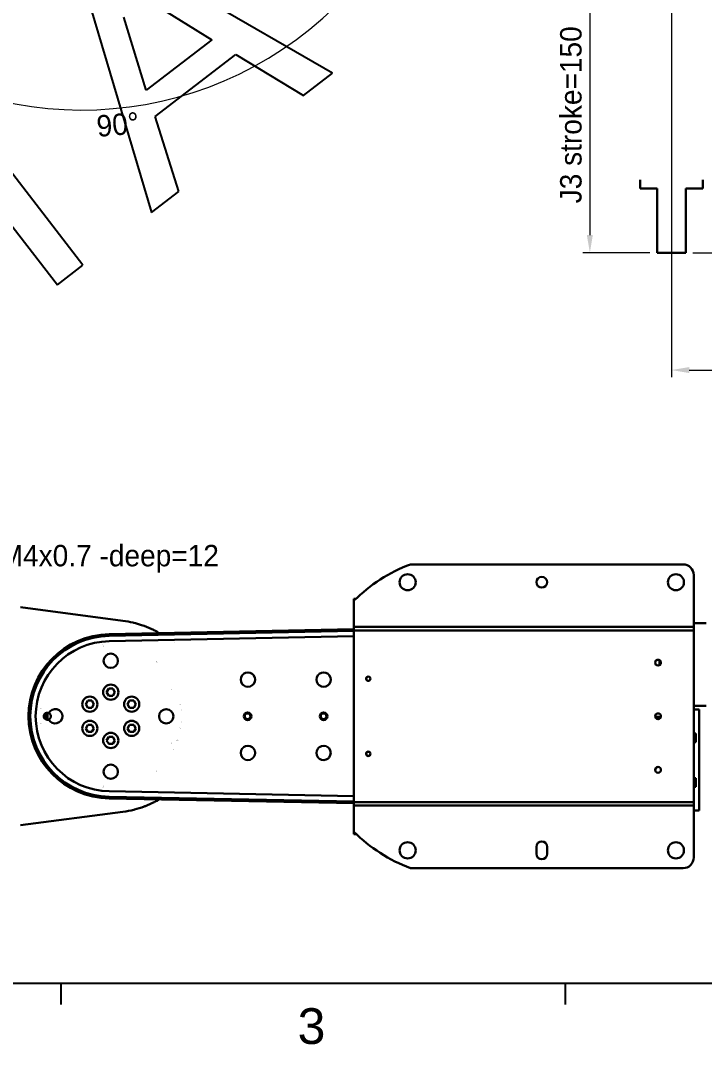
# Model space of a CAD drawing. Header units: millimetres. Extents: x 14 to 2348, y 26 to 1654.
# Drawn here: x 602 to 984, y 26 to 599 of the extents above; entities that cross this region are included whole.
import ezdxf
from ezdxf.enums import TextEntityAlignment as Align

# ---------------------------------------------------------------- set-up
doc = ezdxf.new("R2010")
doc.units = ezdxf.units.MM
doc.header["$LTSCALE"] = 4
doc.layers.get('0').update_dxf_attribs({"lineweight": 25})
for name, color, linetype, lineweight in [('可見邊線(ISO)', 7, 'Continuous', 30), ('標註(ISO)', 7, 'Continuous', 9), ('符號(ISO)', 7, 'Continuous', 9), ('草圖幾何圖形(ISO)', 7, 'Continuous', 30)]:
    doc.layers.add(name, color=color, linetype=linetype, lineweight=lineweight)
doc.styles.add('temp', font='')
doc.styles.add('TEXTSTYLE_1_90', font='arial.ttf')
doc.styles.get('temp').set_extended_font_data('PMingLiU')
doc.dimstyles.new('工研院N500', dxfattribs={"dimscale": 4, "dimtxt": 3, "dimasz": 2.5, "dimexe": 1, "dimexo": 1, "dimgap": 0.762, "dimtad": 1, "dimdec": 3, "dimrnd": 1e-08, "dimdsep": 46, "dimtxsty": 'temp', "dimcen": 0.09, "dimdle": 10, "dimclrd": 1, "dimclre": 1, "dimclrt": 7, "dimazin": 2, "dimtfac": 0.666667, "dimtdec": 3, "dimtmove": 0, "dimatfit": 3, "dimfxl": 1, "dimtolj": 1, "dimlwd": 15, "dimlwe": 15, "dimarcsym": 0})
doc.dimstyles.new('工研院N500$7', dxfattribs={"dimscale": 4, "dimtxt": 3, "dimasz": 2.5, "dimexe": 1, "dimexo": 1, "dimgap": 0.762, "dimtad": 1, "dimdec": 3, "dimrnd": 1e-08, "dimdsep": 46, "dimtxsty": 'temp', "dimcen": 0.09, "dimdle": 10, "dimclrd": 7, "dimclre": 1, "dimclrt": 7, "dimazin": 2, "dimtfac": 0.666667, "dimtdec": 3, "dimtmove": 0, "dimatfit": 3, "dimfxl": 1, "dimtolj": 1, "dimlwd": 9, "dimlwe": 15, "dimarcsym": 0})

# ---------------------------------------------------------------- blocks, each defined once
blk = doc.blocks.new('圖框 A2')
at = {"color": 9, "true_color": 0xc0c0c0}
for p, q in [((193.99, 142.28), (162.13, 160.77)), ((158.28, 157.8), (168.71, 122.81)), ((168.54, 152.26), (177.12, 146.94)), ((167.97, 139.89), (164.84, 150.1)), ((177.12, 146.94), (167.97, 139.89)), ((169.19, 136.21), (180.46, 144.89)), ((180.46, 144.89), (189.92, 139.14)), ((189.92, 139.14), (193.99, 142.28)), ((159.1, 115.41), (140.77, 139.22)), ((137.2, 136.47), (155.53, 112.66)), ((172.52, 125.75), (169.19, 136.21)), ((168.71, 122.81), (172.52, 125.75)), ((155.53, 112.66), (159.1, 115.41))]:
    blk.add_line(p, q, dxfattribs=at)
at = {"color": 3, "linetype": 'Continuous', "true_color": 0x00ff00}
for p, q in [((15, 15), (579, 15)), ((156, 15), (156, 12)), ((226.5, 15), (226.5, 12))]:
    blk.add_line(p, q, dxfattribs=at)
at = {"color": 1, "true_color": 0xff0000, "style": 'TEXTSTYLE_1_90'}
blk.add_text('3', height=5, dxfattribs=at).set_placement((191.06, 6.5), align=Align.CENTER)
blk = doc.blocks.new('_DotSmall')
at = {"color": 0, "linetype": 'ByBlock', "const_width": 0.5}
blk.add_lwpolyline([(-0.0625, 0, 1), (0.0625, 0, 1)], format="xyb", close=True, dxfattribs=at)
blk = doc.blocks.new('*D41')
at = {"layer": 'Defpoints', "color": 0, "linetype": 'Continuous', "transparency": 16777216}
for p in [(1165.45, 675.84), (965.45, 659.04), (1165.45, 403.04)]:
    blk.add_point(p, dxfattribs=at)
at = {"layer": '標註(ISO)', "color": 1, "linetype": 'Continuous', "lineweight": 15, "transparency": 16777216}
for p, q in [((1165.45, 671.84), (1165.45, 399.04)), ((965.45, 655.04), (965.45, 399.04)), ((975.45, 403.04), (1165.45, 403.04))]:
    blk.add_line(p, q, dxfattribs=at)
at = {"layer": '標註(ISO)', "color": 1, "linetype": 'Continuous', "transparency": 16777216}
blk.add_solid([(975.45, 404.7), (975.45, 401.37), (965.45, 403.04)], dxfattribs=at)
at = {"layer": '標註(ISO)', "color": 1, "linetype": 'Continuous', "lineweight": 15, "transparency": 16777216, "xscale": 10, "yscale": 10, "zscale": 10}
blk.add_blockref('_DotSmall', (1165.45, 403.04), dxfattribs=at)
at = {"layer": '標註(ISO)', "color": 7, "linetype": 'Continuous', "lineweight": 18, "transparency": 16777216, "insert": (1053.29, 419.44), "char_height": 12, "attachment_point": 1, "style": 'temp'}
blk.add_mtext('\\A1;200', dxfattribs=at)
blk = doc.blocks.new('*D46')
at = {"layer": 'Defpoints', "color": 0, "linetype": 'Continuous', "transparency": 16777216}
for p in [(1006.82, 494.04), (1301.45, 494.04), (973.45, 468.54)]:
    blk.add_point(p, dxfattribs=at)
at = {"layer": '標註(ISO)', "color": 1, "linetype": 'Continuous', "lineweight": 15, "transparency": 16777216}
for p, q in [((1006.82, 494.04), (1006.82, 514.04)), ((1297.45, 494.04), (1002.82, 494.04)), ((1006.82, 494.04), (1006.82, 468.54)), ((977.45, 468.54), (1010.82, 468.54)), ((1006.82, 458.54), (1006.82, 414.62))]:
    blk.add_line(p, q, dxfattribs=at)
at = {"layer": '標註(ISO)', "color": 1, "linetype": 'Continuous', "transparency": 16777216}
blk.add_solid([(1005.15, 458.54), (1008.48, 458.54), (1006.82, 468.54)], dxfattribs=at)
at = {"layer": '標註(ISO)', "color": 1, "linetype": 'Continuous', "lineweight": 15, "transparency": 16777216, "xscale": 10, "yscale": 10, "zscale": 10, "rotation": 270}
blk.add_blockref('_DotSmall', (1006.82, 494.04), dxfattribs=at)
at = {"layer": '標註(ISO)', "color": 7, "linetype": 'Continuous', "lineweight": 18, "transparency": 16777216, "insert": (990.18, 417.67), "char_height": 12, "attachment_point": 1, "rotation": 90, "style": 'temp'}
blk.add_mtext('\\A1;25.5', dxfattribs=at)
blk = doc.blocks.new('*D47')
at = {"layer": 'Defpoints', "color": 0, "linetype": 'Continuous', "transparency": 16777216}
for p in [(973.45, 618.54), (1006.82, 618.54), (1301.45, 494.04)]:
    blk.add_point(p, dxfattribs=at)
at = {"layer": '標註(ISO)', "color": 1, "linetype": 'Continuous', "lineweight": 15, "transparency": 16777216}
for p, q in [((977.45, 618.54), (1010.82, 618.54)), ((1006.82, 494.04), (1006.82, 608.54)), ((1297.45, 494.04), (1002.82, 494.04))]:
    blk.add_line(p, q, dxfattribs=at)
at = {"layer": '標註(ISO)', "color": 1, "linetype": 'Continuous', "transparency": 16777216}
blk.add_solid([(1005.15, 608.54), (1008.48, 608.54), (1006.82, 618.54)], dxfattribs=at)
at = {"layer": '標註(ISO)', "color": 1, "linetype": 'Continuous', "lineweight": 15, "transparency": 16777216, "xscale": 10, "yscale": 10, "zscale": 10, "rotation": 270}
blk.add_blockref('_DotSmall', (1006.82, 494.04), dxfattribs=at)
at = {"layer": '標註(ISO)', "color": 7, "linetype": 'Continuous', "lineweight": 18, "transparency": 16777216, "insert": (990.18, 538.88), "char_height": 12, "attachment_point": 1, "rotation": 90, "style": 'temp'}
blk.add_mtext('\\A1;124.5', dxfattribs=at)
blk = doc.blocks.new('*D48')
at = {"layer": 'Defpoints', "color": 0, "linetype": 'Continuous', "transparency": 16777216}
for p in [(958.17, 618.54), (919.87, 468.54), (957.45, 468.54)]:
    blk.add_point(p, dxfattribs=at)
at = {"layer": '標註(ISO)', "color": 1, "linetype": 'Continuous', "lineweight": 15, "transparency": 16777216}
for p, q in [((954.17, 618.54), (915.87, 618.54)), ((919.87, 608.54), (919.87, 478.54)), ((953.45, 468.54), (915.87, 468.54))]:
    blk.add_line(p, q, dxfattribs=at)
at = {"layer": '標註(ISO)', "color": 1, "linetype": 'Continuous', "transparency": 16777216}
for points in [[(918.2, 608.54), (921.53, 608.54), (919.87, 618.54)], [(918.2, 478.54), (921.53, 478.54), (919.87, 468.54)]]:
    blk.add_solid(points, dxfattribs=at)
at = {"layer": '標註(ISO)', "color": 7, "linetype": 'Continuous', "lineweight": 18, "transparency": 16777216, "insert": (903.23, 496.31), "char_height": 12, "attachment_point": 1, "rotation": 90, "style": 'temp'}
blk.add_mtext('\\A1;\\f新細明體|b0|i0;\\H12.0000;J3 stroke=150', dxfattribs=at)
blk = doc.blocks.new('*D79')
at = {"layer": 'Defpoints', "color": 0, "linetype": 'Continuous', "transparency": 16777216}
for p in [(635.61, 751.35), (637.22, 750), (598.37, 706.96), (600.39, 551.59)]:
    blk.add_point(p, dxfattribs=at)
at = {"layer": '標註(ISO)', "color": 1, "linetype": 'Continuous', "lineweight": 15, "transparency": 16777216}
for p, q in [((640.29, 747.43), (794.06, 618.4)), ((595.8, 703.9), (502.66, 592.9))]:
    blk.add_line(p, q, dxfattribs=at)
blk.add_arc((635.61, 751.35), 202.84, 232.825, 317.175, dxfattribs=at)
at = {"layer": '標註(ISO)', "color": 1, "linetype": 'Continuous', "transparency": 16777216}
for points in [[(783.13, 614.57), (785.63, 612.37), (791, 620.97)], [(512.01, 588.43), (514.09, 591.03), (505.23, 595.97)]]:
    blk.add_solid(points, dxfattribs=at)
at = {"layer": '標註(ISO)', "color": 7, "linetype": 'Continuous', "lineweight": 18, "transparency": 16777216, "insert": (643.57, 545.37), "char_height": 12, "attachment_point": 1, "rotation": 5, "style": 'temp'}
blk.add_mtext('\\A1;90°', dxfattribs=at)

msp = doc.modelspace()

# ---------------------------------------------------------------- linework, layer by layer
at = {"layer": '可見邊線(ISO)'}
for p, q in [((819.49482, 294.33717), (971.99098, 294.33717)), ((977.99098, 288.33717), (977.99098, 259.33717)), ((787.99098, 274.33717), (787.99098, 275.08717)), ((787.99098, 275.08717), (789.07884, 275.08717)), ((601.51921, 270.3271), (658.81318, 262.78294)), ((787.99098, 274.33717), (788.30424, 274.33717)), ((787.99098, 274.02875), (787.99098, 274.33717)), ((787.99098, 259.33717), (787.99098, 274.02875)), ((787.99098, 258.03201), (651.07168, 255.29308)), ((787.99098, 259.33717), (787.99098, 257.33717)), ((787.99098, 259.33717), (977.99098, 259.33717)), ((984.99098, 261.4867), (977.99098, 261.4867)), ((977.99098, 257.33717), (977.99098, 259.33717)), ((651.09098, 254.32817), (787.99098, 257.06672)), ((787.99098, 254.06612), (651.15098, 251.32877)), ((787.99098, 257.33717), (977.99098, 257.33717)), ((787.99098, 161.33717), (787.99098, 257.33717)), ((977.99098, 257.33717), (977.99098, 161.33717)), ((687.75669, 250.33345), (687.75712, 250.33318)), ((958.87748, 240.69428), (958.87748, 237.98006)), ((649.68158, 222.83717), (650.83628, 224.83717)), ((650.83628, 224.83717), (653.14568, 224.83717)), ((653.14568, 224.83717), (654.30038, 222.83717)), ((637.99023, 216.08717), (639.14493, 218.08717)), ((639.14493, 218.08717), (641.45433, 218.08717)), ((641.45433, 218.08717), (642.60904, 216.08717)), ((650.83628, 220.83717), (649.68158, 222.83717)), ((653.14568, 220.83717), (650.83628, 220.83717)), ((654.30038, 222.83717), (653.14568, 220.83717)), ((661.37292, 216.08717), (662.52762, 218.08717)), ((662.52762, 218.08717), (664.83702, 218.08717)), ((664.83702, 218.08717), (665.99172, 216.08717)), ((639.14493, 214.08717), (637.99023, 216.08717)), ((641.45433, 214.08717), (639.14493, 214.08717)), ((642.60904, 216.08717), (641.45433, 214.08717)), ((662.52762, 214.08717), (661.37292, 216.08717)), ((664.83702, 214.08717), (662.52762, 214.08717)), ((665.99172, 216.08717), (664.83702, 214.08717)), ((984.99098, 215.18765), (977.99098, 215.18765)), ((980.99098, 213.03717), (977.99098, 213.03717)), ((980.99098, 213.03717), (980.99098, 210.53717)), ((959.59258, 209.08717), (956.38937, 209.08717)), ((958.34098, 208.28717), (958.34098, 207.75441)), ((959.51582, 208.78717), (958.84098, 208.78717)), ((980.99098, 210.53717), (980.99098, 159.03717)), ((637.99023, 202.58717), (639.14493, 204.58717)), ((639.14493, 200.58717), (637.99023, 202.58717)), ((639.14493, 204.58717), (641.45433, 204.58717)), ((641.45433, 200.58717), (639.14493, 200.58717)), ((641.45433, 204.58717), (642.60904, 202.58717)), ((642.60904, 202.58717), (641.45433, 200.58717)), ((661.37292, 202.58717), (662.52762, 204.58717)), ((662.52762, 200.58717), (661.37292, 202.58717)), ((662.52762, 204.58717), (664.83702, 204.58717)), ((664.83702, 200.58717), (662.52762, 200.58717)), ((664.83702, 204.58717), (665.99172, 202.58717)), ((665.99172, 202.58717), (664.83702, 200.58717)), ((649.68158, 195.83717), (650.83628, 197.83717)), ((650.83628, 193.83717), (649.68158, 195.83717)), ((650.83628, 197.83717), (653.14568, 197.83717)), ((653.14568, 197.83717), (654.30038, 195.83717)), ((654.30038, 195.83717), (653.14568, 193.83717)), ((977.99098, 199.78717), (979.19098, 199.78717)), ((978.57344, 199.63717), (977.99098, 199.63717)), ((978.57344, 195.03717), (977.99098, 195.03717)), ((978.57344, 199.63717), (978.57344, 199.78717)), ((978.57344, 195.03717), (978.57344, 199.63717)), ((978.57344, 194.78717), (978.57344, 195.03717)), ((979.19098, 199.78717), (979.19098, 194.78717)), ((653.14568, 193.83717), (650.83628, 193.83717)), ((979.19098, 194.78717), (977.99098, 194.78717)), ((977.99098, 174.78717), (979.19098, 174.78717)), ((978.57344, 174.63717), (977.99098, 174.63717)), ((978.57344, 174.63717), (978.57344, 174.78717)), ((978.57344, 170.03717), (978.57344, 174.63717)), ((979.19098, 174.78717), (979.19098, 169.78717)), ((651.15098, 167.34557), (787.99098, 164.60822)), ((978.57344, 170.03717), (977.99098, 170.03717)), ((979.19098, 169.78717), (977.99098, 169.78717)), ((978.57344, 169.78717), (978.57344, 170.03717)), ((651.07168, 163.38126), (787.99098, 160.64233)), ((787.99098, 161.60762), (651.09098, 164.34617)), ((977.99098, 161.33717), (787.99098, 161.33717)), ((787.99098, 161.33717), (787.99098, 159.33717)), ((977.99098, 159.33717), (977.99098, 161.33717)), ((658.81317, 155.8914), (601.51921, 148.34724)), ((787.99098, 144.64559), (787.99098, 159.33717)), ((977.99098, 159.33717), (787.99098, 159.33717)), ((977.99098, 159.33717), (977.99098, 130.33717)), ((977.99098, 156.53717), (980.99098, 156.53717)), ((980.99098, 159.03717), (980.99098, 156.53717)), ((787.99098, 144.33717), (787.99098, 144.64559)), ((787.99098, 144.33717), (788.30424, 144.33717)), ((787.99098, 143.33717), (787.99098, 144.33717)), ((787.99098, 143.33717), (789.34116, 143.33717)), ((889.99098, 132.33717), (889.99098, 136.33717)), ((895.99098, 136.33717), (895.99098, 132.33717)), ((819.49482, 124.33717), (971.99098, 124.33717))]:
    msp.add_line(p, q, dxfattribs=at)
for centre, radius in [((817.99098, 284.33717), 4.5), ((892.99098, 284.33717), 3), ((967.99098, 284.33717), 4.5), ((651.99098, 240.36738), 4.0041), ((957.99098, 239.33717), 1.621), ((795.99098, 230.33717), 1.2295), ((795.99098, 230.33717), 1.19327), ((651.99098, 222.83717), 4.25), ((640.29963, 216.08717), 4.25), ((663.68232, 216.08717), 4.25), ((683.02119, 209.33717), 4.0041), ((640.29963, 202.58717), 4.25), ((663.68232, 202.58717), 4.25), ((728.49098, 209.33717), 2.121), ((728.49098, 209.33717), 1.621), ((770.99098, 209.33717), 2.121), ((770.99098, 209.33717), 1.621), ((957.99098, 209.33717), 1.621), ((651.99098, 195.83717), 4.25), ((795.99098, 188.33717), 1.2295), ((795.99098, 188.33717), 1.19327), ((651.99098, 178.30696), 4.0041), ((957.99098, 179.33717), 1.621), ((817.99098, 134.33717), 4.5), ((967.99098, 134.33717), 4.5)]:
    msp.add_circle(centre, radius, dxfattribs=at)
for centre, radius, start, end in [((851.99098, 209.33717), 91, 110.9222397, 134.692101), ((971.99098, 288.33717), 6, 0, 90), ((651.99098, 209.33717), 45.9651, 91.145992, 268.854008), ((651.99098, 209.33717), 45, 91.145992, 268.854008), ((651.99098, 209.33717), 42, 91.145992, 268.854008), ((651.99159, 209.33149), 39.75571, 96.1406978, 96.1408005), ((651.98466, 209.39666), 39.44018, 96.0628457, 96.0628765), ((651.99062, 209.34054), 38.99662, 96.0142807, 96.0144035), ((955.39098, 242.33717), 2.4585, 300.1520473, 321.6767191), ((955.39098, 242.33717), 2.38655, 304.4443332, 317.3844332), ((651.99431, 209.34118), 39.74479, 50.2721676, 50.2723133), ((651.991, 209.33719), 39.49997, 49.4551998, 49.4554688), ((728.66753, 229.83717), 4, 142.3059443, 217.694017), ((728.66753, 229.83717), 4, 52.3059443, 127.6940549), ((728.66753, 229.83717), 4, 322.3067636, 37.6940549), ((771.02823, 229.83717), 4, 142.5732954, 217.4266624), ((771.02823, 229.83717), 4, 51.9753789, 127.3757351), ((771.02823, 229.83717), 4, 322.0258284, 37.9736983), ((684.78865, 222.92237), 1.62108, 54.2691963, 54.2702646), ((728.66753, 229.83717), 4, 232.3067636, 307.6940174), ((771.02823, 229.83717), 4, 232.6251013, 308.0245861), ((651.51496, 209.38839), 39.27123, 173.8592131, 173.859236), ((652.08644, 209.32703), 39.596, 173.9371235, 173.9371543), ((652.01013, 209.33515), 39.01926, 173.9855965, 173.9857193), ((620.96077, 209.33717), 4.0041, 206.579914, 153.420086), ((651.99125, 209.33722), 38.99972, 9.3304163, 9.3312607), ((651.98996, 209.337), 39.50103, 9.5691033, 9.5698725), ((651.98902, 209.33684), 39.75198, 9.6876313, 9.6879759), ((651.99097, 209.33717), 39.50001, 4.4551474, 4.4554683), ((651.53716, 209.29529), 40.20575, 5.2722925, 5.2723129), ((616.49098, 209.33717), 2, 63.6125539, 296.3874461), ((609.62461, 207.33717), 5.25, 10.4464643, 22.0325804), ((609.62461, 207.33717), 5.3865, 7.5515986, 24.9274461), ((609.62461, 207.33717), 6, 1.9004325, 30.5786122), ((609.62461, 207.33717), 7, 0.0365844, 32.4424603), ((616.49098, 209.33717), 2, 296.3874461, 63.6125539), ((651.98501, 209.33764), 39.50599, 355.5445317, 355.5448123), ((958.84098, 208.28717), 0.5, 90, 180), ((651.98563, 209.3366), 39.74462, 186.1406978, 186.1408005), ((651.99821, 209.33794), 39.50728, 186.0628457, 186.0628766), ((651.97946, 209.33596), 38.98842, 186.0142807, 186.0144035), ((651.99625, 209.33631), 38.99466, 350.669278, 350.6695838), ((651.99005, 209.33733), 39.50094, 350.4303136, 350.4308969), ((651.99124, 209.33713), 39.74973, 350.3120488, 350.3123688), ((652.55512, 209.28511), 39.18346, 354.7276867, 354.7277134), ((651.991, 209.33716), 38.99997, 339.9365838, 339.938008), ((651.99123, 209.33708), 39.49973, 340.3378646, 340.3389037), ((651.99335, 209.33633), 39.74749, 340.5366632, 340.5368536), ((684.78866, 195.75197), 1.62108, 305.7297353, 305.7309211), ((652.11574, 209.272), 39.60924, 332.4209341, 332.4209778), ((728.66753, 188.83717), 4, 142.3059443, 217.6940174), ((728.66753, 188.83717), 4, 52.3059443, 127.6940549), ((728.66753, 188.83717), 4, 322.3067636, 37.6940549), ((770.9918, 188.83717), 4, 143.9460819, 216.0538537), ((770.9918, 188.83717), 4, 49.6789359, 125.7048015), ((770.9918, 188.83717), 4, 320.0259129, 39.9741034), ((728.66753, 188.83717), 4, 232.3067636, 307.6940174), ((770.9918, 188.83717), 4, 234.2963975, 310.3210445), ((652.05112, 209.2648), 39.6559, 309.7276869, 309.727708), ((965.49098, 174.78717), 10.15, 143.5683874, 153.9440279), ((651.99629, 209.38657), 39.79969, 263.8592132, 263.8592358), ((651.99755, 209.39901), 39.56219, 263.9371235, 263.9371543), ((651.99062, 209.33381), 38.99662, 263.9855965, 263.9857193), ((851.99098, 209.33717), 91, 225.307899, 249.0777603), ((892.99098, 136.33717), 3, 0, 180), ((892.99098, 132.33717), 3, 180, 0), ((971.99098, 130.33717), 6, 270, 0)]:
    msp.add_arc(centre, radius, start, end, dxfattribs=at)
for points, knots in [([(658.81318, 262.78294), (660.69955, 262.53454), (662.57348, 262.18576), (664.43497, 261.73661), (664.55907, 261.70667), (664.68481, 261.67585), (664.8071, 261.64544), (666.27454, 261.2805), (667.72575, 260.8552), (669.16072, 260.36949), (669.63904, 260.20759), (670.11448, 260.03937), (670.59027, 259.86364), (672.37447, 259.20466), (674.11957, 258.45587), (675.82552, 257.61716), (675.93925, 257.56125), (676.05131, 257.50568), (676.16619, 257.44822), (677.17013, 256.94606), (678.15591, 256.41483), (679.12351, 255.85451)], [0, 0, 0, 0, 0.234375, 0.234375, 0.234375, 0.25, 0.25, 0.25, 0.4375, 0.4375, 0.4375, 0.5, 0.5, 0.5, 0.734375, 0.734375, 0.734375, 0.75, 0.75, 0.75, 0.8865502707, 0.8865502707, 0.8865502707, 0.8865502707]), ([(726.22165, 233.00245), (726.15451, 232.95037), (726.08891, 232.89624), (726.02511, 232.84008), (725.99319, 232.81199), (725.96173, 232.7834), (725.93072, 232.75431), (725.91522, 232.73977), (725.89983, 232.7251), (725.88456, 232.71032), (725.87693, 232.70292), (725.86932, 232.6955), (725.86174, 232.68805), (725.85606, 232.68246), (725.8504, 232.67685), (725.84475, 232.67123), (725.83115, 232.6577), (725.83046, 232.65698), (725.8223, 232.64872), (725.81123, 232.63754), (725.79667, 232.62264), (725.77873, 232.60391), (725.76406, 232.58859), (725.74714, 232.57069), (725.72812, 232.55009), (725.71862, 232.53978), (725.70858, 232.5288), (725.69805, 232.51713), (725.68751, 232.50545), (725.67547, 232.49195), (725.66495, 232.48), (725.58085, 232.38444), (725.52869, 232.317), (725.50225, 232.28305)], [0.0000554272, 0.0000554272, 0.0000554272, 0.0000554272, 0.25, 0.25, 0.25, 0.375, 0.375, 0.375, 0.4375, 0.4375, 0.4375, 0.46875, 0.46875, 0.46875, 0.4921875, 0.4921875, 0.4921875, 0.5485753714, 0.5485753714, 0.5485753714, 0.625, 0.625, 0.625, 0.6875, 0.6875, 0.6875, 0.71875, 0.71875, 0.71875, 0.75, 0.75, 0.75, 0.9998902024, 0.9998902024, 0.9998902024, 0.9998902024]), ([(731.83281, 232.28305), (731.78073, 232.35019), (731.7266, 232.41579), (731.67044, 232.47959), (731.64235, 232.51151), (731.61375, 232.54297), (731.58467, 232.57398), (731.57013, 232.58948), (731.55546, 232.60487), (731.54068, 232.62014), (731.53328, 232.62777), (731.52586, 232.63538), (731.51841, 232.64296), (731.51282, 232.64864), (731.50721, 232.6543), (731.50159, 232.65995), (731.48806, 232.67355), (731.48734, 232.67424), (731.47908, 232.6824), (731.4679, 232.69347), (731.453, 232.70803), (731.43427, 232.72597), (731.41895, 232.74064), (731.40105, 232.75756), (731.38044, 232.77658), (731.37014, 232.78608), (731.35916, 232.79612), (731.34749, 232.80665), (731.33581, 232.81719), (731.32231, 232.82923), (731.31036, 232.83975), (731.2148, 232.92385), (731.14735, 232.97601), (731.11341, 233.00245)], [0.0000554272, 0.0000554272, 0.0000554272, 0.0000554272, 0.25, 0.25, 0.25, 0.375, 0.375, 0.375, 0.4375, 0.4375, 0.4375, 0.46875, 0.46875, 0.46875, 0.4921875, 0.4921875, 0.4921875, 0.5485753714, 0.5485753714, 0.5485753714, 0.625, 0.625, 0.625, 0.6875, 0.6875, 0.6875, 0.71875, 0.71875, 0.71875, 0.75, 0.75, 0.75, 0.9998902024, 0.9998902024, 0.9998902024, 0.9998902024]), ([(768.59997, 233.016), (768.52984, 232.96222), (768.46137, 232.90621), (768.39483, 232.84799), (768.36156, 232.81888), (768.32876, 232.78921), (768.29646, 232.75902), (768.28031, 232.74392), (768.26428, 232.72869), (768.24838, 232.71333), (768.24043, 232.70565), (768.23251, 232.69793), (768.22462, 232.69019), (768.21871, 232.68438), (768.21281, 232.67855), (768.20693, 232.67271), (768.19306, 232.65891), (768.19232, 232.65814), (768.18407, 232.64981), (768.1725, 232.63813), (768.15719, 232.62247), (768.13828, 232.60271), (768.12303, 232.58677), (768.10545, 232.56814), (768.0857, 232.54669), (768.07582, 232.53597), (768.0654, 232.52454), (768.05447, 232.51238), (768.04353, 232.50022), (768.03103, 232.48615), (768.02012, 232.4737), (767.93287, 232.37415), (767.87893, 232.30373), (767.85156, 232.26826)], [0.0000577461, 0.0000577461, 0.0000577461, 0.0000577461, 0.25, 0.25, 0.25, 0.375, 0.375, 0.375, 0.4375, 0.4375, 0.4375, 0.46875, 0.46875, 0.46875, 0.4921875, 0.4921875, 0.4921875, 0.5474944874, 0.5474944874, 0.5474944874, 0.625, 0.625, 0.625, 0.6875, 0.6875, 0.6875, 0.71875, 0.71875, 0.71875, 0.75, 0.75, 0.75, 0.9998840844, 0.9998840844, 0.9998840844, 0.9998840844]), ([(774.18152, 232.29846), (774.13131, 232.36255), (774.07922, 232.42523), (774.02527, 232.48626), (773.99829, 232.51678), (773.97084, 232.54688), (773.94294, 232.57657), (773.92899, 232.59141), (773.91493, 232.60615), (773.90076, 232.62078), (773.89367, 232.62809), (773.88656, 232.63538), (773.87942, 232.64264), (773.87406, 232.64809), (773.86869, 232.65352), (773.8633, 232.65893), (773.85007, 232.67224), (773.8494, 232.67288), (773.84124, 232.68096), (773.83059, 232.69151), (773.81649, 232.70531), (773.79884, 232.72226), (773.78418, 232.73634), (773.76705, 232.75258), (773.74734, 232.77085), (773.73749, 232.77998), (773.72699, 232.78962), (773.71582, 232.79974), (773.70466, 232.80987), (773.69175, 232.82144), (773.68033, 232.83156), (773.589, 232.91245), (773.52467, 232.96279), (773.49233, 232.98828)], [0.0000520747, 0.0000520747, 0.0000520747, 0.0000520747, 0.25, 0.25, 0.25, 0.375, 0.375, 0.375, 0.4375, 0.4375, 0.4375, 0.46875, 0.46875, 0.46875, 0.4921875, 0.4921875, 0.4921875, 0.5497711395, 0.5497711395, 0.5497711395, 0.625, 0.625, 0.625, 0.6875, 0.6875, 0.6875, 0.71875, 0.71875, 0.71875, 0.75, 0.75, 0.75, 0.9998950323, 0.9998950323, 0.9998950323, 0.9998950323]), ([(725.8391, 227.00874), (725.84098, 227.00686), (725.84048, 227.00737), (725.84197, 227.00588), (725.84431, 227.00354), (725.85059, 226.9973), (725.86636, 226.98169), (725.89821, 226.95061), (725.93401, 226.91678), (725.96492, 226.88826), (725.9759, 226.87822), (725.99925, 226.85715), (726.01275, 226.84511), (726.12027, 226.75048), (726.18773, 226.69831), (726.2218, 226.67199)], [0.5, 0.5, 0.5, 0.5, 0.5078125, 0.5078125, 0.515625, 0.53125, 0.5625, 0.625, 0.6875, 0.6875, 0.71875, 0.71875, 0.75, 0.75, 0.9999321995, 0.9999321995, 0.9999321995, 0.9999321995]), ([(731.11341, 226.67189), (731.18054, 226.72397), (731.24614, 226.7781), (731.30995, 226.83426), (731.34187, 226.86235), (731.37333, 226.89095), (731.40434, 226.92003), (731.41984, 226.93457), (731.43523, 226.94924), (731.4505, 226.96403), (731.45813, 226.97142), (731.46574, 226.97884), (731.47332, 226.98629), (731.48089, 226.99375), (731.49328, 227.00607), (731.49596, 227.00874)], [0.0000538485, 0.0000538485, 0.0000538485, 0.0000538485, 0.25, 0.25, 0.25, 0.375, 0.375, 0.375, 0.4375, 0.4375, 0.4375, 0.46875, 0.46875, 0.46875, 0.5, 0.5, 0.5, 0.5]), ([(731.49596, 227.00874), (731.50665, 227.01944), (731.52698, 227.03979), (731.571, 227.08575), (731.58792, 227.10365), (731.61644, 227.13456), (731.62648, 227.14554), (731.64755, 227.16889), (731.65959, 227.18239), (731.75423, 227.28991), (731.80639, 227.35737), (731.83271, 227.39144)], [0.5, 0.5, 0.5, 0.5, 0.625, 0.625, 0.6875, 0.6875, 0.71875, 0.71875, 0.75, 0.75, 0.9999321995, 0.9999321995, 0.9999321995, 0.9999321995]), ([(767.85157, 227.40608), (767.90612, 227.33507), (767.96298, 227.26576), (768.02209, 227.19844), (768.05165, 227.16477), (768.08178, 227.13159), (768.11245, 227.09893), (768.12778, 227.0826), (768.14325, 227.06639), (768.15886, 227.05032), (768.16666, 227.04228), (768.1745, 227.03427), (768.18236, 227.0263), (768.19023, 227.01833), (768.19984, 227.00871), (768.20293, 227.00562)], [0.000056913, 0.000056913, 0.000056913, 0.000056913, 0.2533356097, 0.2533356097, 0.2533356097, 0.3800034145, 0.3800034145, 0.3800034145, 0.443337317, 0.443337317, 0.443337317, 0.4750042682, 0.4750042682, 0.4750042682, 0.5066712194, 0.5066712194, 0.5066712194, 0.5066712194]), ([(768.20293, 227.00562), (768.21497, 226.99361), (768.23682, 226.97186), (768.28531, 226.92566), (768.3041, 226.90801), (768.33644, 226.87838), (768.3479, 226.86797), (768.37226, 226.84617), (768.38615, 226.83389), (768.49591, 226.73812), (768.56497, 226.6853), (768.60012, 226.65845)], [0.5066712194, 0.5066712194, 0.5066712194, 0.5066712194, 0.6300034145, 0.6300034145, 0.6916695121, 0.6916695121, 0.7225025609, 0.7225025609, 0.7533356097, 0.7533356097, 0.9999223474, 0.9999223474, 0.9999223474, 0.9999223474]), ([(773.49232, 226.68606), (773.5573, 226.73706), (773.6208, 226.78999), (773.68261, 226.84483), (773.71353, 226.87225), (773.74401, 226.90015), (773.77406, 226.92852), (773.78909, 226.9427), (773.80401, 226.957), (773.81881, 226.97141), (773.82621, 226.97862), (773.83359, 226.98585), (773.84094, 226.99312), (773.84828, 227.00038), (773.85691, 227.009), (773.85978, 227.01187)], [0.0000514157, 0.0000514157, 0.0000514157, 0.0000514157, 0.2536058863, 0.2536058863, 0.2536058863, 0.3804088295, 0.3804088295, 0.3804088295, 0.4438103011, 0.4438103011, 0.4438103011, 0.4755110369, 0.4755110369, 0.4755110369, 0.5072117727, 0.5072117727, 0.5072117727, 0.5072117727]), ([(773.85978, 227.01187), (773.87092, 227.02303), (773.89101, 227.04322), (773.93371, 227.08788), (773.95003, 227.10517), (773.97743, 227.13488), (773.98706, 227.14541), (774.00725, 227.16777), (774.0186, 227.1805), (774.10717, 227.28095), (774.15638, 227.34391), (774.18138, 227.37595)], [0.5072125039, 0.5072125039, 0.5072125039, 0.5072125039, 0.6304088295, 0.6304088295, 0.6920073579, 0.6920073579, 0.7228066221, 0.7228066221, 0.7536058863, 0.7536058863, 0.9997660383, 0.9997660383, 0.9997660383, 0.9997660383]), ([(726.22165, 192.00245), (726.15451, 191.95037), (726.08891, 191.89624), (726.02511, 191.84008), (725.99319, 191.81199), (725.96173, 191.7834), (725.93072, 191.75431), (725.91522, 191.73977), (725.89983, 191.7251), (725.88456, 191.71032), (725.87693, 191.70292), (725.86932, 191.6955), (725.86174, 191.68805), (725.85606, 191.68246), (725.8504, 191.67685), (725.84475, 191.67123), (725.83115, 191.6577), (725.83046, 191.65698), (725.8223, 191.64872), (725.81123, 191.63754), (725.79667, 191.62264), (725.77873, 191.60391), (725.76406, 191.58859), (725.74714, 191.57069), (725.72812, 191.55009), (725.71862, 191.53978), (725.70858, 191.5288), (725.69805, 191.51713), (725.68751, 191.50545), (725.67547, 191.49195), (725.66495, 191.48), (725.58085, 191.38444), (725.52869, 191.317), (725.50225, 191.28305)], [0.0000554272, 0.0000554272, 0.0000554272, 0.0000554272, 0.25, 0.25, 0.25, 0.375, 0.375, 0.375, 0.4375, 0.4375, 0.4375, 0.46875, 0.46875, 0.46875, 0.4921875, 0.4921875, 0.4921875, 0.5485753714, 0.5485753714, 0.5485753714, 0.625, 0.625, 0.625, 0.6875, 0.6875, 0.6875, 0.71875, 0.71875, 0.71875, 0.75, 0.75, 0.75, 0.9998902024, 0.9998902024, 0.9998902024, 0.9998902024]), ([(731.83281, 191.28305), (731.78073, 191.35019), (731.7266, 191.41579), (731.67044, 191.47959), (731.64235, 191.51151), (731.61375, 191.54297), (731.58467, 191.57398), (731.57013, 191.58948), (731.55546, 191.60487), (731.54068, 191.62014), (731.53328, 191.62777), (731.52586, 191.63538), (731.51841, 191.64296), (731.51282, 191.64864), (731.50721, 191.6543), (731.50159, 191.65995), (731.48806, 191.67355), (731.48734, 191.67424), (731.47908, 191.6824), (731.4679, 191.69347), (731.453, 191.70803), (731.43427, 191.72597), (731.41895, 191.74064), (731.40105, 191.75756), (731.38044, 191.77658), (731.37014, 191.78608), (731.35916, 191.79612), (731.34749, 191.80665), (731.33581, 191.81719), (731.32231, 191.82923), (731.31036, 191.83975), (731.2148, 191.92385), (731.14735, 191.97601), (731.11341, 192.00245)], [0.0000554272, 0.0000554272, 0.0000554272, 0.0000554272, 0.25, 0.25, 0.25, 0.375, 0.375, 0.375, 0.4375, 0.4375, 0.4375, 0.46875, 0.46875, 0.46875, 0.4921875, 0.4921875, 0.4921875, 0.5485753714, 0.5485753714, 0.5485753714, 0.625, 0.625, 0.625, 0.6875, 0.6875, 0.6875, 0.71875, 0.71875, 0.71875, 0.75, 0.75, 0.75, 0.9998902024, 0.9998902024, 0.9998902024, 0.9998902024]), ([(768.65724, 192.08548), (768.57124, 192.02342), (768.48756, 191.95803), (768.40661, 191.88942), (768.36612, 191.8551), (768.32631, 191.81999), (768.2872, 191.7841), (768.26765, 191.76616), (768.24827, 191.74803), (768.22907, 191.72971), (768.21946, 191.72055), (768.20991, 191.71135), (768.2004, 191.70209), (768.19564, 191.69747), (768.1909, 191.69283), (768.18617, 191.68818), (768.18143, 191.68353), (768.17367, 191.67586), (768.172, 191.6742), (768.15864, 191.66094), (768.13321, 191.63563), (768.09671, 191.59734), (768.07846, 191.57819), (768.05745, 191.55578), (768.03391, 191.52992), (768.02214, 191.51699), (768.00974, 191.50319), (767.99673, 191.4885), (767.98373, 191.47381), (767.9689, 191.45679), (767.95597, 191.44173), (767.85263, 191.32127), (767.7898, 191.23512), (767.75776, 191.19149)], [0.0000682917, 0.0000682917, 0.0000682917, 0.0000682917, 0.25, 0.25, 0.25, 0.375, 0.375, 0.375, 0.4375, 0.4375, 0.4375, 0.46875, 0.46875, 0.46875, 0.484375, 0.484375, 0.484375, 0.5, 0.5, 0.5, 0.625, 0.625, 0.625, 0.6875, 0.6875, 0.6875, 0.71875, 0.71875, 0.71875, 0.75, 0.75, 0.75, 0.999855655, 0.999855655, 0.999855655, 0.999855655]), ([(774.05714, 191.40694), (774.02087, 191.4502), (773.98369, 191.49269), (773.94562, 191.53438), (773.92658, 191.55523), (773.90733, 191.57588), (773.88785, 191.59632), (773.87811, 191.60654), (773.86832, 191.61671), (773.85848, 191.62683), (773.85355, 191.63189), (773.84862, 191.63693), (773.84367, 191.64197), (773.83996, 191.64574), (773.83624, 191.64951), (773.83251, 191.65327), (773.82101, 191.66487), (773.82061, 191.66524), (773.81264, 191.67317), (773.80597, 191.6798), (773.79778, 191.68791), (773.78801, 191.69745), (773.77793, 191.70731), (773.76617, 191.7187), (773.75268, 191.73157), (773.7392, 191.74443), (773.7225, 191.76014), (773.70696, 191.7745), (773.64483, 191.83194), (773.60173, 191.86852), (773.58008, 191.88689)], [0.0000589357, 0.0000589357, 0.0000589357, 0.0000589357, 0.25, 0.25, 0.25, 0.375, 0.375, 0.375, 0.4375, 0.4375, 0.4375, 0.46875, 0.46875, 0.46875, 0.4921875, 0.4921875, 0.4921875, 0.564499373, 0.564499373, 0.564499373, 0.625, 0.625, 0.625, 0.6875, 0.6875, 0.6875, 0.75, 0.75, 0.75, 0.9998598022, 0.9998598022, 0.9998598022, 0.9998598022]), ([(725.50225, 186.39129), (725.55433, 186.32416), (725.60846, 186.25856), (725.66462, 186.19475), (725.69271, 186.16283), (725.7213, 186.13137), (725.75039, 186.10036), (725.76493, 186.08486), (725.7796, 186.06947), (725.79438, 186.0542), (725.80178, 186.04657), (725.8092, 186.03896), (725.81665, 186.03138), (725.82411, 186.02381), (725.83643, 186.01142), (725.8391, 186.00874)], [0.0000538485, 0.0000538485, 0.0000538485, 0.0000538485, 0.25, 0.25, 0.25, 0.375, 0.375, 0.375, 0.4375, 0.4375, 0.4375, 0.46875, 0.46875, 0.46875, 0.5, 0.5, 0.5, 0.5]), ([(725.8391, 186.00874), (725.84979, 185.99805), (725.87015, 185.97772), (725.91611, 185.9337), (725.93401, 185.91678), (725.96492, 185.88826), (725.9759, 185.87822), (725.99925, 185.85715), (726.01275, 185.84511), (726.12027, 185.75048), (726.18773, 185.69831), (726.2218, 185.67199)], [0.5, 0.5, 0.5, 0.5, 0.625, 0.625, 0.6875, 0.6875, 0.71875, 0.71875, 0.75, 0.75, 0.9999321995, 0.9999321995, 0.9999321995, 0.9999321995]), ([(731.11341, 185.67189), (731.18054, 185.72397), (731.24614, 185.7781), (731.30995, 185.83426), (731.34187, 185.86235), (731.37333, 185.89095), (731.40434, 185.92003), (731.41984, 185.93457), (731.43523, 185.94924), (731.4505, 185.96403), (731.45813, 185.97142), (731.46574, 185.97884), (731.47332, 185.98629), (731.48089, 185.99375), (731.49328, 186.00607), (731.49596, 186.00874)], [0.0000538485, 0.0000538485, 0.0000538485, 0.0000538485, 0.25, 0.25, 0.25, 0.375, 0.375, 0.375, 0.4375, 0.4375, 0.4375, 0.46875, 0.46875, 0.46875, 0.5, 0.5, 0.5, 0.5]), ([(731.49596, 186.00874), (731.50665, 186.01944), (731.52698, 186.03979), (731.571, 186.08575), (731.58792, 186.10365), (731.61644, 186.13456), (731.62648, 186.14554), (731.64755, 186.16889), (731.65959, 186.18239), (731.75423, 186.28991), (731.80639, 186.35737), (731.83271, 186.39144)], [0.5, 0.5, 0.5, 0.5, 0.625, 0.625, 0.6875, 0.6875, 0.71875, 0.71875, 0.75, 0.75, 0.9999321995, 0.9999321995, 0.9999321995, 0.9999321995]), ([(767.75777, 186.48286), (767.82439, 186.3917), (767.89478, 186.30322), (767.96879, 186.21786), (768.0058, 186.17518), (768.0437, 186.13326), (768.08247, 186.09215), (768.10185, 186.0716), (768.12144, 186.05125), (768.14125, 186.0311), (768.15115, 186.02103), (768.1611, 186.011), (768.17111, 186.00103), (768.17236, 185.99979), (768.17296, 185.99919), (768.17336, 185.99879), (768.17458, 185.99758), (768.17595, 185.99622), (768.17759, 185.9946), (768.17977, 185.99243), (768.18217, 185.99006), (768.18479, 185.98748)], [0.000071365, 0.000071365, 0.000071365, 0.000071365, 0.2661390111, 0.2661390111, 0.2661390111, 0.3992085166, 0.3992085166, 0.3992085166, 0.4657432694, 0.4657432694, 0.4657432694, 0.4990106458, 0.4990106458, 0.4990106458, 0.5031690678, 0.5031690678, 0.5031690678, 0.515644334, 0.515644334, 0.515644334, 0.5322780222, 0.5322780222, 0.5322780222, 0.5322780222]), ([(768.18479, 185.98749), (768.2032, 185.96935), (768.23236, 185.94087), (768.29361, 185.88412), (768.31695, 185.86288), (768.36984, 185.81615), (768.40152, 185.78894), (768.53798, 185.67506), (768.61628, 185.61856), (768.65743, 185.58898)], [0.5322780222, 0.5322780222, 0.5322780222, 0.5322780222, 0.6492085166, 0.6492085166, 0.7076737639, 0.7076737639, 0.7661390111, 0.7661390111, 0.9999062242, 0.9999062242, 0.9999062242, 0.9999062242]), ([(773.58014, 185.78738), (773.62776, 185.82791), (773.67449, 185.86949), (773.72022, 185.91215), (773.74309, 185.93349), (773.76571, 185.95509), (773.78807, 185.97695), (773.79926, 185.98788), (773.81037, 185.99888), (773.82143, 186.00994), (773.83248, 186.021), (773.83454, 186.0231), (773.84149, 186.03016)], [0.000048994, 0.000048994, 0.000048994, 0.000048994, 0.2769329022, 0.2769329022, 0.2769329022, 0.4153993533, 0.4153993533, 0.4153993533, 0.4846325788, 0.4846325788, 0.4846325788, 0.5538658044, 0.5538658044, 0.5538658044, 0.5538658044]), ([(773.84149, 186.03016), (773.85268, 186.04153), (773.8689, 186.0581), (773.88985, 186.08012), (773.90033, 186.09114), (773.91199, 186.10352), (773.92478, 186.11731), (773.93757, 186.1311), (773.95151, 186.14636), (773.96325, 186.15939), (774.01017, 186.21146), (774.04088, 186.248), (774.0572, 186.26736)], [0.5538658064, 0.5538658064, 0.5538658064, 0.5538658064, 0.6653993533, 0.6653993533, 0.6653993533, 0.7211661277, 0.7211661277, 0.7211661277, 0.7769329022, 0.7769329022, 0.7769329022, 0.999918334, 0.999918334, 0.999918334, 0.999918334]), ([(679.124, 162.82011), (678.27827, 162.33035), (677.41863, 161.86281), (676.5451, 161.41746), (676.43152, 161.35956), (676.31653, 161.30144), (676.20366, 161.24487), (674.6235, 160.45298), (673.00942, 159.73873), (671.36144, 159.10204), (671.12602, 159.01109), (670.89133, 158.92225), (670.65309, 158.83393), (668.86634, 158.17154), (667.05386, 157.60432), (665.21568, 157.13216), (665.09313, 157.10068), (664.97252, 157.07014), (664.8477, 157.039), (662.85059, 156.54071), (660.83908, 156.15816), (658.81317, 155.8914)], [0.1142016759, 0.1142016759, 0.1142016759, 0.1142016759, 0.234375, 0.234375, 0.234375, 0.25, 0.25, 0.25, 0.46875, 0.46875, 0.46875, 0.5, 0.5, 0.5, 0.734375, 0.734375, 0.734375, 0.75, 0.75, 0.75, 1, 1, 1, 1])]:
    msp.add_open_spline(points, degree=3, knots=knots, dxfattribs=at)
msp.add_open_spline([(725.50225, 227.39129), (725.60632, 227.25688), (725.71891, 227.12901), (725.8391, 227.00874)], degree=3, dxfattribs=at)
for points, weights in [([(616.66756, 211.30331), (616.64226, 211.31828), (616.61706, 211.33319)], [1.01001874936, 1.01045421998, 1.01087650842]), ([(616.62507, 207.34167), (616.64479, 209.18034), (616.66756, 211.30331)], [1.00172475981, 1.04246715569, 1.01001874936])]:
    msp.add_rational_spline(points, weights, degree=2, dxfattribs=at)
at = {"layer": '草圖幾何圖形(ISO)'}
for p, q in [((947.95406, 504.53585), (947.95406, 509.53585)), ((947.95406, 504.53585), (957.45406, 504.53585)), ((957.45406, 504.53585), (957.45406, 468.53585)), ((973.45406, 468.53585), (973.45406, 504.53585)), ((973.45406, 504.53585), (982.95406, 504.53585)), ((982.95406, 504.53585), (982.95406, 509.53585)), ((957.45406, 468.53585), (973.45406, 468.53585))]:
    msp.add_line(p, q, dxfattribs=at)

# ---------------------------------------------------------------- block references
at = {"xscale": 4, "yscale": 4, "zscale": 4}
msp.add_blockref('圖框 A2', (0, 0), dxfattribs=at)

# ---------------------------------------------------------------- texts
at = {"layer": '符號(ISO)', "color": 7, "insert": (575.88945, 305.21735), "char_height": 12.0000005, "width": 140.9213953, "attachment_point": 1, "line_spacing_factor": 1.05, "style": 'temp'}
msp.add_mtext('{4-M4x0.7 -deep=12\\P }', dxfattribs=at)

# ---------------------------------------------------------------- dimensions: what is measured, and where the dimension line sits
at = {"layer": '標註(ISO)', "color": 1, "linetype": 'Continuous', "lineweight": 18, "true_color": 0xff0000}
dim = msp.add_angular_dim_3p(base=(600.38981, 551.59342), center=(635.61252, 751.35132), p1=(598.3663, 706.96301), p2=(637.22121, 750.00147), dimstyle='工研院N500', override={"dimgap": 0.762, "dimtad": 2, "dimadec": 2, "dimtol": 0, "dimlim": 0, "dimtp": 0, "dimtm": 0, "dimtdec": 3}, dxfattribs=at)
dim.commit()
dim.dimension.update_dxf_attribs({"geometry": '*D79', "text_midpoint": (653.29115, 549.2837), "dimtype": 165})
for base, p1, p2, angle, override, picture, middle in [((1165.45406, 403.03585), (965.45406, 659.03585), (1165.45406, 675.83585), 180, {"dimgap": 0.762, "dimdec": 3, "dimblk2": 'DotSmall', "dimsah": 1, "dimdle": 0, "dimtol": 0, "dimlim": 0, "dimtp": 0, "dimtm": 0, "dimtdec": 3, "dimtofl": 0, "dimatfit": 1}, '*D41', (1065.41406, 403.03585)), ((1006.81501, 618.53585), (1301.45406, 494.03585), (973.45406, 618.53585), 90, {"dimgap": 0.762, "dimdec": 3, "dimblk1": 'DotSmall', "dimsah": 1, "dimdle": 0, "dimtol": 0, "dimlim": 0, "dimtp": 0, "dimtm": 0, "dimtdec": 3, "dimtofl": 0, "dimatfit": 1}, '*D47', (1006.81501, 556.32585)), ((1006.81501, 494.03585), (973.45406, 468.53585), (1301.45406, 494.03585), 90, {"dimgap": 0.762, "dimdec": 3, "dimblk2": 'DotSmall', "dimsah": 1, "dimdle": 0, "dimtol": 0, "dimlim": 0, "dimtp": 0, "dimtm": 0, "dimtdec": 3, "dimtofl": 1, "dimatfit": 1}, '*D46', (1006.81501, 431.57797))]:
    dim = msp.add_linear_dim(base=base, p1=p1, p2=p2, angle=angle, dimstyle='工研院N500', override=override, dxfattribs=at)
    dim.commit()
    dim.dimension.update_dxf_attribs({"geometry": picture, "text_midpoint": middle, "dimtype": 160})
dim = msp.add_linear_dim(base=(919.86813, 468.53585), p1=(958.16865, 618.53585), p2=(957.45406, 468.53585), angle=270, text='\\f新細明體|b0|i0;\\H12.0000;J3 stroke=<>', dimstyle='工研院N500', override={"dimgap": 0.762, "dimdec": 3, "dimtol": 0, "dimlim": 0, "dimtp": 0, "dimtm": 0, "dimtdec": 3, "dimtofl": 0, "dimatfit": 1}, dxfattribs=at)
dim.commit()
dim.dimension.update_dxf_attribs({"geometry": '*D48', "text_midpoint": (919.86813, 543.53585), "dimtype": 160})

# ---------------------------------------------------------------- leaders
at = {"layer": '符號(ISO)', "color": 7, "linetype": 'Continuous', "lineweight": 9, "annotation_type": 0, "has_hookline": 1, "hookline_direction": 0, "text_width": 134.23256}
msp.add_leader([(532.80899, 250.73663), (562.84145, 299.21735), (572.84145, 299.21735)], dimstyle='工研院N500$7', override={"dimtad": 0}, dxfattribs=at)

doc.saveas('drawing.dxf')
